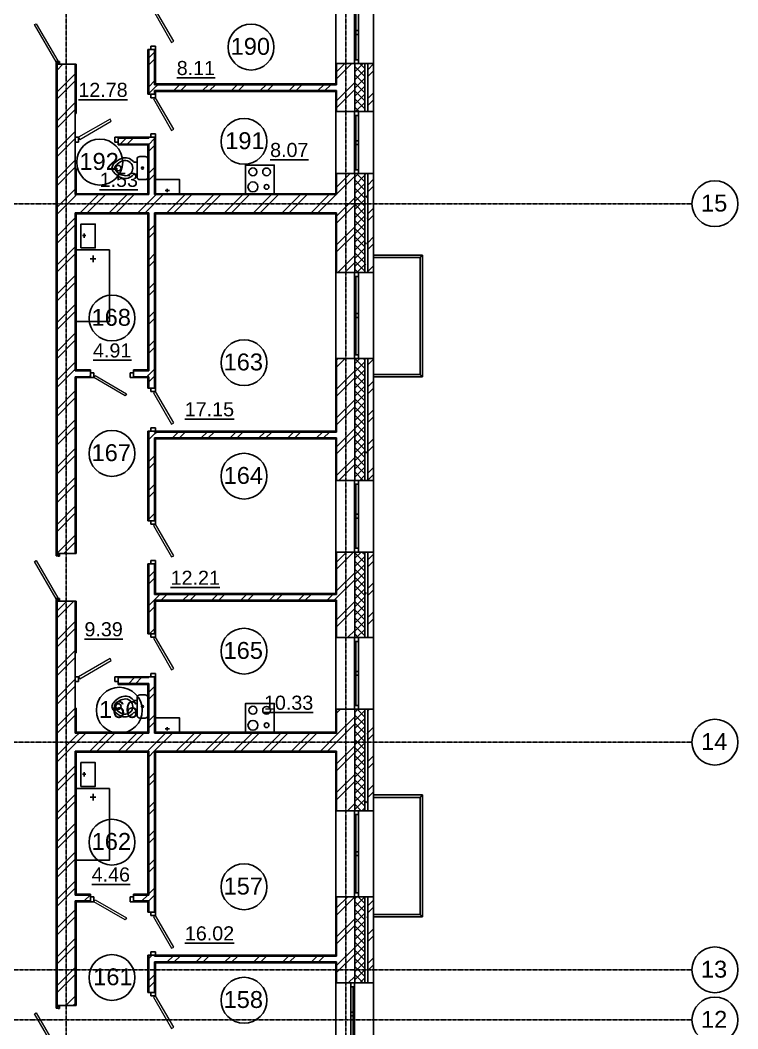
# Model space of a CAD drawing. Header units: millimetres. Extents: x -3463 to 813393, y -106315 to 159215.
# Drawn here: x 189770 to 204788, y 52061 to 73174 of the extents above; entities that cross this region are included whole.
import ezdxf

# ---------------------------------------------------------------- set-up
doc = ezdxf.new("R2010")
doc.units = ezdxf.units.MM
doc.linetypes.add('Линия сетки', pattern=[22.225, 12.7, -3.175, 3.175, -3.175])
doc.layers.add('AXIS_', color=252, linetype='Continuous')
doc.layers.add('PLANS_', color=252, linetype='Continuous')
doc.styles.add('arial', font='arial.ttf')
doc.styles.add('Arial_1', font='arial.ttf', dxfattribs={"height": 295.05988})

# ---------------------------------------------------------------- blocks, each defined once
blk = doc.blocks.new('A$Cd9ce3b92')
at = {"layer": 'AXIS_', "linetype": 'Линия сетки'}
for p, q in [((1551, -44949), (1551, 40039)), ((7401, -44949), (7401, 40039)), ((14647, 24934), (-13895, 24934)), ((14647, 13664), (-13895, 13664)), ((-13895, 8899), (14647, 8899)), ((-13895, 7849), (14647, 7849))]:
    blk.add_line(p, q, dxfattribs=at)
at = {"layer": 'AXIS_'}
for centre in [(15127, 24934), (15127, 13664), (15127, 8899), (15127, 7849)]:
    blk.add_circle(centre, 480, dxfattribs=at)
at = {"layer": 'PLANS_'}
for p, q in [((7191, 27869), (7191, 29169)), ((7981, 29169), (7981, 27869)), ((7586, 29089), (7586, 27949)), ((7616, 27949), (7616, 29089)), ((7666, 29089), (7666, 28559)), ((7586, 28559), (7586, 28479)), ((7666, 28559), (7586, 28559)), ((7666, 28479), (7666, 28559)), ((7586, 28479), (7666, 28479)), ((7666, 28479), (7666, 27949)), ((3281, 27224), (3281, 28164)), ((3421, 28234), (3321, 28234)), ((3321, 28234), (3321, 28164)), ((3321, 28164), (3421, 28164)), ((3401, 27424), (3401, 28164)), ((3421, 28164), (3421, 28234)), ((1341, 27904), (1381, 27904)), ((1341, 27874), (1341, 27904)), ((1411, 27874), (1341, 27874)), ((1341, 27874), (1411, 27874)), ((1341, 27854), (1341, 27874)), ((1381, 27914), (1411, 27914)), ((1381, 27904), (1381, 27914)), ((1411, 27914), (1411, 27874)), ((1411, 27874), (1411, 27854)), ((7586, 27949), (7616, 27949)), ((7586, 27949), (7586, 27869)), ((7666, 27949), (7586, 27949)), ((7666, 27869), (7666, 27949)), ((1411, 27854), (1341, 27854)), ((1361, 27854), (1361, 17614)), ((1741, 27854), (1741, 26824)), ((7211, 27869), (7211, 27424)), ((7586, 27869), (7666, 27869)), ((7591, 27869), (7591, 26864)), ((7801, 27869), (7801, 26864)), ((7861, 27869), (7861, 26864)), ((7211, 27424), (3401, 27424)), ((3401, 27224), (3401, 27304)), ((7211, 27304), (3401, 27304)), ((7191, 27424), (7191, 27444)), ((7191, 27284), (7191, 27304)), ((7211, 27304), (7211, 26864)), ((3421, 27224), (3321, 27224)), ((3321, 27224), (3321, 27154)), ((3321, 27154), (3421, 27154)), ((3421, 27154), (3421, 27224)), ((7191, 25564), (7191, 26864)), ((7586, 26864), (7586, 26784)), ((7666, 26864), (7586, 26864)), ((7666, 26784), (7666, 26864)), ((7981, 26864), (7981, 25564)), ((7586, 26784), (7586, 25644)), ((7616, 26784), (7586, 26784)), ((7586, 26784), (7666, 26784)), ((7616, 25644), (7616, 26784)), ((7666, 26784), (7666, 26254)), ((3421, 26394), (3321, 26394)), ((3321, 26394), (3321, 26324)), ((3421, 26324), (3421, 26394)), ((1811, 26324), (1741, 26324)), ((1741, 26324), (1741, 26224)), ((1741, 26224), (1811, 26224)), ((1811, 26224), (1811, 26324)), ((2571, 26324), (2571, 26224)), ((2641, 26324), (2571, 26324)), ((2571, 26224), (2641, 26224)), ((2641, 26224), (2641, 26324)), ((2641, 26304), (3281, 26304)), ((2641, 26184), (3281, 26184)), ((3281, 26304), (3281, 26324)), ((3281, 25124), (3281, 26184)), ((3321, 26324), (3421, 26324)), ((3401, 25124), (3401, 26324)), ((7586, 26254), (7586, 26174)), ((7666, 26254), (7586, 26254)), ((7666, 26174), (7666, 26254)), ((7586, 26174), (7666, 26174)), ((7666, 26174), (7666, 25644)), ((1741, 25664), (1741, 25124)), ((7211, 25564), (7211, 25124)), ((7586, 25644), (7616, 25644)), ((7586, 25644), (7586, 25564)), ((7666, 25644), (7586, 25644)), ((7586, 25564), (7666, 25564)), ((7591, 25564), (7591, 23494)), ((7666, 25564), (7666, 25644)), ((7801, 25564), (7801, 23494)), ((7861, 25564), (7861, 23494)), ((7191, 25124), (7191, 25144)), ((1741, 25124), (3281, 25124)), ((3401, 25124), (7211, 25124)), ((1741, 24744), (1741, 21434)), ((1741, 24744), (3281, 24744)), ((3281, 21434), (3281, 24744)), ((3401, 24744), (7211, 24744)), ((3401, 21074), (3401, 24744)), ((7191, 24724), (7191, 24744)), ((7211, 24744), (7211, 23494)), ((9006, 23858), (7981, 23858)), ((9006, 21308), (9006, 23858)), ((7981, 23808), (8956, 23808)), ((8956, 23808), (8956, 21358)), ((7191, 21694), (7191, 23494)), ((7586, 23494), (7586, 23414)), ((7666, 23494), (7586, 23494)), ((7666, 23414), (7666, 23494)), ((7981, 23494), (7981, 21694)), ((7586, 23414), (7586, 21774)), ((7616, 23414), (7586, 23414)), ((7586, 23414), (7666, 23414)), ((7616, 21774), (7616, 23414)), ((7666, 23414), (7666, 22634)), ((7586, 22634), (7586, 22554)), ((7666, 22634), (7586, 22634)), ((7666, 22554), (7666, 22634)), ((7586, 22554), (7666, 22554)), ((7666, 22554), (7666, 21774)), ((7586, 21774), (7616, 21774)), ((7586, 21774), (7586, 21694)), ((7666, 21774), (7586, 21774)), ((7666, 21694), (7666, 21774)), ((7211, 21694), (7211, 20154)), ((7586, 21694), (7666, 21694)), ((7591, 21694), (7591, 19144)), ((7801, 21694), (7801, 19144)), ((7861, 21694), (7861, 19144)), ((1741, 21434), (2061, 21434)), ((2061, 21394), (2131, 21394)), ((2061, 21294), (2061, 21394)), ((2131, 21394), (2131, 21294)), ((2891, 21394), (2961, 21394)), ((2891, 21294), (2891, 21394)), ((2961, 21434), (3281, 21434)), ((2961, 21394), (2961, 21294)), ((8956, 21358), (7981, 21358)), ((1741, 21314), (1741, 17614)), ((1741, 21314), (2061, 21314)), ((2131, 21294), (2061, 21294)), ((2961, 21294), (2891, 21294)), ((2961, 21314), (3281, 21314)), ((3281, 21074), (3281, 21314)), ((7981, 21308), (9006, 21308)), ((3421, 21074), (3321, 21074)), ((3321, 21074), (3321, 21004)), ((3321, 21004), (3421, 21004)), ((3421, 21004), (3421, 21074)), ((3281, 18294), (3281, 20174)), ((3421, 20244), (3321, 20244)), ((3321, 20244), (3321, 20174)), ((3321, 20174), (3421, 20174)), ((3401, 20154), (3401, 20174)), ((7211, 20154), (3401, 20154)), ((3421, 20174), (3421, 20244)), ((7191, 20154), (7191, 20174)), ((3401, 18294), (3401, 20034)), ((7211, 20034), (3401, 20034)), ((7191, 20014), (7191, 20034)), ((7211, 20034), (7211, 19144)), ((7191, 17644), (7191, 19144)), ((7586, 19144), (7586, 19064)), ((7666, 19144), (7586, 19144)), ((7586, 19064), (7586, 17724)), ((7616, 19064), (7586, 19064)), ((7586, 19064), (7666, 19064)), ((7616, 17724), (7616, 19064)), ((7666, 19064), (7666, 19144)), ((7666, 19064), (7666, 18434)), ((7981, 19144), (7981, 17644)), ((7586, 18434), (7586, 18354)), ((7666, 18434), (7586, 18434)), ((7666, 18354), (7666, 18434)), ((3421, 18294), (3321, 18294)), ((3321, 18294), (3321, 18224)), ((3321, 18224), (3421, 18224)), ((3421, 18224), (3421, 18294)), ((7586, 18354), (7666, 18354)), ((7666, 18354), (7666, 17724)), ((1341, 17614), (1411, 17614)), ((1341, 17594), (1341, 17614)), ((1341, 17594), (1411, 17594)), ((1341, 17564), (1341, 17594)), ((1411, 17594), (1341, 17594)), ((1381, 17564), (1341, 17564)), ((1381, 17554), (1381, 17564)), ((1411, 17554), (1381, 17554)), ((1411, 17614), (1411, 17594)), ((1411, 17594), (1411, 17554)), ((7211, 17644), (7211, 16754)), ((7586, 17724), (7616, 17724)), ((7586, 17724), (7586, 17644)), ((7666, 17724), (7586, 17724)), ((7586, 17644), (7666, 17644)), ((7591, 17644), (7591, 15854)), ((7666, 17644), (7666, 17724)), ((7801, 17644), (7801, 15854)), ((7861, 17644), (7861, 15854)), ((3281, 15934), (3281, 17394)), ((3421, 17464), (3321, 17464)), ((3321, 17464), (3321, 17394)), ((3321, 17394), (3421, 17394)), ((3401, 16754), (3401, 17394)), ((3421, 17394), (3421, 17464)), ((7211, 16754), (3401, 16754)), ((7191, 16754), (7191, 16774)), ((1341, 16664), (1381, 16664)), ((1341, 16634), (1341, 16664)), ((1411, 16634), (1341, 16634)), ((1341, 16634), (1411, 16634)), ((1341, 16614), (1341, 16634)), ((1411, 16614), (1341, 16614)), ((1361, 16614), (1361, 8149)), ((1381, 16674), (1411, 16674)), ((1381, 16664), (1381, 16674)), ((1411, 16674), (1411, 16634)), ((1411, 16634), (1411, 16614)), ((1741, 16614), (1741, 15534)), ((3401, 15934), (3401, 16634)), ((7211, 16634), (3401, 16634)), ((7191, 16614), (7191, 16634)), ((7211, 16634), (7211, 15854)), ((3421, 15934), (3321, 15934)), ((3321, 15934), (3321, 15864)), ((3321, 15864), (3421, 15864)), ((3421, 15864), (3421, 15934)), ((7191, 14354), (7191, 15854)), ((7586, 15854), (7586, 15774)), ((7666, 15854), (7586, 15854)), ((7666, 15774), (7666, 15854)), ((7981, 15854), (7981, 14354)), ((7586, 15774), (7586, 14434)), ((7616, 15774), (7586, 15774)), ((7586, 15774), (7666, 15774)), ((7616, 14434), (7616, 15774)), ((7666, 15774), (7666, 15144)), ((1811, 15034), (1741, 15034)), ((1741, 15034), (1741, 14934)), ((1811, 14934), (1811, 15034)), ((2571, 15034), (2571, 14934)), ((2641, 15034), (2571, 15034)), ((2641, 14934), (2641, 15034)), ((2641, 15014), (3281, 15014)), ((3281, 15014), (3281, 15034)), ((3421, 15104), (3321, 15104)), ((3321, 15104), (3321, 15034)), ((3321, 15034), (3421, 15034)), ((3401, 13854), (3401, 15034)), ((3421, 15034), (3421, 15104)), ((7586, 15144), (7586, 15064)), ((7666, 15144), (7586, 15144)), ((7586, 15064), (7666, 15064)), ((7666, 15064), (7666, 15144)), ((7666, 15064), (7666, 14434)), ((1741, 14934), (1811, 14934)), ((2571, 14934), (2641, 14934)), ((2641, 14894), (3281, 14894)), ((3281, 13854), (3281, 14894)), ((1741, 14374), (1741, 13854)), ((7586, 14434), (7616, 14434)), ((7586, 14434), (7586, 14354)), ((7666, 14434), (7586, 14434)), ((7666, 14354), (7666, 14434)), ((7211, 14354), (7211, 13854)), ((7586, 14354), (7666, 14354)), ((7591, 14354), (7591, 12229)), ((7801, 14354), (7801, 12229)), ((7861, 14354), (7861, 12229)), ((1741, 13854), (3281, 13854)), ((3401, 13854), (7211, 13854)), ((7191, 13854), (7191, 13874)), ((1741, 13474), (1741, 10464)), ((1741, 13474), (3281, 13474)), ((3281, 10464), (3281, 13474)), ((3401, 13474), (7211, 13474)), ((3401, 10104), (3401, 13474)), ((7191, 13454), (7191, 13474)), ((7211, 13474), (7211, 12229)), ((9006, 12558), (7981, 12558)), ((7981, 12508), (8956, 12508)), ((8956, 12508), (8956, 10058)), ((9006, 10008), (9006, 12558)), ((7191, 10429), (7191, 12229)), ((7586, 12229), (7586, 12149)), ((7666, 12229), (7586, 12229)), ((7586, 12149), (7586, 10509)), ((7616, 12149), (7586, 12149)), ((7586, 12149), (7666, 12149)), ((7616, 10509), (7616, 12149)), ((7666, 12149), (7666, 12229)), ((7666, 12149), (7666, 11369)), ((7981, 12229), (7981, 10429)), ((7586, 11369), (7586, 11289)), ((7666, 11369), (7586, 11369)), ((7586, 11289), (7666, 11289)), ((7666, 11289), (7666, 11369)), ((7666, 11289), (7666, 10509)), ((1741, 10464), (2061, 10464)), ((2061, 10424), (2131, 10424)), ((2061, 10324), (2061, 10424)), ((2131, 10424), (2131, 10324)), ((2891, 10424), (2961, 10424)), ((2891, 10324), (2891, 10424)), ((2961, 10464), (3281, 10464)), ((2961, 10424), (2961, 10324)), ((7211, 10429), (7211, 9184)), ((7586, 10509), (7616, 10509)), ((7586, 10509), (7586, 10429)), ((7666, 10509), (7586, 10509)), ((7586, 10429), (7666, 10429)), ((7591, 10429), (7591, 8624)), ((7666, 10429), (7666, 10509)), ((7801, 10429), (7801, 8624)), ((7861, 10429), (7861, 8624)), ((1741, 10344), (1741, 8149)), ((1741, 10344), (2061, 10344)), ((2131, 10324), (2061, 10324)), ((2961, 10324), (2891, 10324)), ((2961, 10344), (3281, 10344)), ((3281, 10104), (3281, 10344)), ((3421, 10104), (3321, 10104)), ((3321, 10104), (3321, 10034)), ((3321, 10034), (3421, 10034)), ((3421, 10034), (3421, 10104)), ((8956, 10058), (7981, 10058)), ((7981, 10008), (9006, 10008)), ((3281, 8424), (3281, 9204)), ((3421, 9274), (3321, 9274)), ((3321, 9274), (3321, 9204)), ((3321, 9204), (3421, 9204)), ((3401, 9184), (3401, 9204)), ((7211, 9184), (3401, 9184)), ((3421, 9204), (3421, 9274)), ((7191, 9184), (7191, 9204)), ((3401, 8424), (3401, 9064)), ((7211, 9064), (3401, 9064)), ((7191, 9044), (7191, 9064)), ((7211, 9064), (7211, 8624)), ((7191, 7324), (7191, 8624)), ((7586, 8624), (7506, 8624)), ((7506, 8624), (7506, 8544)), ((7506, 8544), (7586, 8544)), ((7506, 8014), (7506, 8544)), ((7586, 8544), (7556, 8544)), ((7556, 8544), (7556, 7404)), ((7586, 8544), (7586, 8624)), ((7586, 7404), (7586, 8544)), ((7981, 8624), (7981, 7324)), ((3421, 8424), (3321, 8424)), ((3321, 8424), (3321, 8354)), ((3321, 8354), (3421, 8354)), ((3421, 8354), (3421, 8424)), ((1341, 8149), (1411, 8149)), ((1341, 8129), (1341, 8149)), ((1341, 8129), (1411, 8129)), ((1341, 8099), (1341, 8129)), ((1411, 8129), (1341, 8129)), ((1381, 8099), (1341, 8099)), ((1381, 8089), (1381, 8099)), ((1411, 8089), (1381, 8089)), ((1411, 8149), (1411, 8129)), ((1411, 8129), (1411, 8089)), ((7586, 8014), (7506, 8014)), ((7506, 8014), (7506, 7934)), ((7506, 7934), (7586, 7934)), ((7506, 7404), (7506, 7934)), ((7586, 7934), (7586, 8014))]:
    blk.add_line(p, q, dxfattribs=at)
at = {"layer": 'PLANS_', "lineweight": 13}
for p, q in [((3378, 28969), (3758, 28310)), ((3801, 28335), (3421, 28994)), ((891, 28683), (926, 28703)), ((1341, 27904), (891, 28683)), ((926, 28703), (1376, 27924)), ((3758, 28310), (3801, 28335)), ((1376, 27924), (1341, 27904)), ((3421, 27154), (3378, 27129)), ((3378, 27129), (3758, 26470)), ((3801, 26495), (3421, 27154)), ((2469, 26704), (1811, 26324)), ((1836, 26280), (2494, 26660)), ((2494, 26660), (2469, 26704)), ((3758, 26470), (3801, 26495)), ((1811, 26324), (1836, 26280)), ((2131, 21294), (2156, 21337)), ((2156, 21337), (2814, 20957)), ((2789, 20914), (2131, 21294)), ((2814, 20957), (2789, 20914)), ((3421, 21004), (3378, 20979)), ((3378, 20979), (3758, 20320)), ((3801, 20345), (3421, 21004)), ((3758, 20320), (3801, 20345)), ((3421, 18224), (3378, 18199)), ((3378, 18199), (3758, 17540)), ((3801, 17565), (3421, 18224)), ((3758, 17540), (3801, 17565)), ((891, 17443), (926, 17463)), ((1341, 16664), (891, 17443)), ((926, 17463), (1376, 16684)), ((1376, 16684), (1341, 16664)), ((3421, 15864), (3378, 15839)), ((3378, 15839), (3758, 15180)), ((3801, 15205), (3421, 15864)), ((2469, 15414), (1811, 15034)), ((2494, 15370), (2469, 15414)), ((1836, 14990), (2494, 15370)), ((3758, 15180), (3801, 15205)), ((1811, 15034), (1836, 14990)), ((2131, 10324), (2156, 10367)), ((2156, 10367), (2814, 9987)), ((2789, 9944), (2131, 10324)), ((2814, 9987), (2789, 9944)), ((3421, 10034), (3378, 10009)), ((3378, 10009), (3758, 9350)), ((3801, 9375), (3421, 10034)), ((3758, 9350), (3801, 9375)), ((3421, 8354), (3378, 8329)), ((3378, 8329), (3758, 7670)), ((3801, 7695), (3421, 8354)), ((891, 7978), (926, 7998)), ((1341, 7199), (891, 7978)), ((926, 7998), (1376, 7219)), ((3758, 7670), (3801, 7695))]:
    blk.add_line(p, q, dxfattribs=at)
at = {"layer": 'PLANS_', "lineweight": 25}
for p, q in [((3261, 28164), (3261, 27224)), ((3321, 28164), (3261, 28164)), ((3421, 27444), (3421, 28164)), ((1341, 27854), (1341, 17614)), ((1761, 27854), (1411, 27854)), ((1761, 26824), (1761, 27854)), ((7981, 27869), (7191, 27869)), ((7191, 27869), (7191, 27444)), ((7981, 26864), (7981, 27869)), ((7191, 27444), (3421, 27444)), ((3421, 27224), (3421, 27284)), ((3421, 27284), (7191, 27284)), ((7191, 27284), (7191, 26864)), ((3261, 27224), (3321, 27224)), ((1741, 26324), (1741, 26824)), ((1741, 26824), (1761, 26824)), ((7191, 26864), (7981, 26864)), ((1741, 25664), (1741, 26224)), ((3321, 26324), (2641, 26324)), ((2641, 26224), (2641, 26164)), ((3421, 25144), (3421, 26324)), ((2641, 26164), (3261, 26164)), ((3261, 26164), (3261, 25144)), ((1761, 25664), (1741, 25664)), ((1761, 25144), (1761, 25664)), ((7981, 25564), (7191, 25564)), ((7191, 25564), (7191, 25144)), ((7981, 23494), (7981, 25564)), ((3261, 25144), (1761, 25144)), ((7191, 25144), (3421, 25144)), ((1761, 21454), (1761, 24724)), ((1761, 24724), (3261, 24724)), ((3261, 24724), (3261, 21454)), ((3421, 24724), (7191, 24724)), ((3421, 21074), (3421, 24724)), ((7191, 24724), (7191, 23494)), ((7191, 23494), (7981, 23494)), ((7981, 21694), (7191, 21694)), ((7191, 21694), (7191, 20174)), ((7981, 19144), (7981, 21694)), ((2061, 21454), (1761, 21454)), ((2061, 21394), (2061, 21454)), ((3261, 21454), (2961, 21454)), ((2961, 21454), (2961, 21394)), ((1761, 17614), (1761, 21294)), ((1761, 21294), (2061, 21294)), ((2961, 21294), (3261, 21294)), ((3261, 21294), (3261, 21074)), ((3261, 21074), (3321, 21074)), ((3261, 20174), (3261, 18294)), ((3321, 20174), (3261, 20174)), ((7191, 20174), (3421, 20174)), ((3421, 18294), (3421, 20014)), ((3421, 20014), (7191, 20014)), ((7191, 20014), (7191, 19144)), ((7191, 19144), (7981, 19144)), ((3261, 18294), (3321, 18294)), ((1411, 17614), (1761, 17614)), ((7981, 17644), (7191, 17644)), ((7191, 17644), (7191, 16774)), ((7981, 15854), (7981, 17644)), ((3261, 17394), (3261, 15934)), ((3321, 17394), (3261, 17394)), ((3421, 16774), (3421, 17394)), ((7191, 16774), (3421, 16774)), ((1341, 16614), (1341, 8149)), ((1761, 16614), (1411, 16614)), ((1761, 15534), (1761, 16614)), ((3421, 15934), (3421, 16614)), ((3421, 16614), (7191, 16614)), ((7191, 16614), (7191, 15854)), ((3261, 15934), (3321, 15934)), ((7191, 15854), (7981, 15854)), ((1741, 15034), (1741, 15534)), ((1741, 15534), (1761, 15534)), ((3321, 15034), (2641, 15034)), ((3421, 13874), (3421, 15034)), ((1741, 14374), (1741, 14934)), ((2641, 14934), (2641, 14874)), ((2641, 14874), (3261, 14874)), ((3261, 14874), (3261, 13874)), ((1761, 14374), (1741, 14374)), ((1761, 13874), (1761, 14374)), ((7981, 14354), (7191, 14354)), ((7191, 14354), (7191, 13874)), ((7981, 12229), (7981, 14354)), ((3261, 13874), (1761, 13874)), ((7191, 13874), (3421, 13874)), ((1761, 10484), (1761, 13454)), ((1761, 13454), (3261, 13454)), ((3261, 13454), (3261, 10484)), ((3421, 13454), (7191, 13454)), ((3421, 10104), (3421, 13454)), ((7191, 13454), (7191, 12229)), ((7191, 12229), (7981, 12229)), ((2061, 10484), (1761, 10484)), ((2061, 10424), (2061, 10484)), ((3261, 10484), (2961, 10484)), ((2961, 10484), (2961, 10424)), ((7981, 10429), (7191, 10429)), ((7191, 10429), (7191, 9204)), ((7981, 8624), (7981, 10429)), ((1761, 8149), (1761, 10324)), ((1761, 10324), (2061, 10324)), ((2961, 10324), (3261, 10324)), ((3261, 10324), (3261, 10104)), ((3261, 10104), (3321, 10104)), ((3261, 9204), (3261, 8424)), ((3321, 9204), (3261, 9204)), ((7191, 9204), (3421, 9204)), ((3421, 8424), (3421, 9044)), ((3421, 9044), (7191, 9044)), ((7191, 9044), (7191, 8624)), ((7191, 8624), (7981, 8624)), ((3261, 8424), (3321, 8424)), ((1411, 8149), (1761, 8149))]:
    blk.add_line(p, q, dxfattribs=at)
at = {"layer": 'PLANS_', "linetype": 'Continuous', "lineweight": 9}
for p, q in [((3281, 27988), (3401, 28108)), ((3281, 27842), (3401, 27962)), ((1361, 27732), (1483, 27854)), ((7211, 27693), (7386, 27869)), ((7211, 27547), (7532, 27869)), ((7591, 27864), (7595, 27869)), ((7591, 27695), (7765, 27869)), ((7801, 27597), (7591, 27807)), ((7591, 27525), (7801, 27735)), ((7801, 27767), (7699, 27869)), ((7861, 27740), (7981, 27860)), ((7861, 27594), (7981, 27714)), ((1361, 27275), (1741, 27655)), ((1361, 27128), (1741, 27508)), ((3281, 27384), (3401, 27504)), ((7211, 27090), (7591, 27470)), ((7801, 27427), (7591, 27637)), ((7591, 27355), (7801, 27565)), ((7801, 27258), (7591, 27468)), ((3281, 27238), (3401, 27358)), ((3401, 27358), (3467, 27424)), ((3804, 27304), (3924, 27424)), ((3950, 27304), (4070, 27424)), ((4407, 27304), (4527, 27424)), ((4554, 27304), (4674, 27424)), ((5011, 27304), (5131, 27424)), ((5157, 27304), (5277, 27424)), ((5614, 27304), (5734, 27424)), ((5761, 27304), (5881, 27424)), ((6218, 27304), (6338, 27424)), ((6364, 27304), (6484, 27424)), ((6821, 27304), (6941, 27424)), ((6967, 27304), (7087, 27424)), ((7211, 26944), (7591, 27324)), ((7591, 27186), (7801, 27396)), ((7801, 27088), (7591, 27298)), ((7861, 27137), (7981, 27257)), ((1361, 26671), (1741, 27051)), ((7591, 27016), (7801, 27226)), ((7801, 26918), (7591, 27128)), ((7608, 26864), (7801, 27056)), ((7861, 26990), (7981, 27110)), ((1361, 26525), (1741, 26905)), ((7588, 26864), (7591, 26867)), ((7686, 26864), (7591, 26958)), ((7778, 26864), (7801, 26886)), ((1361, 26068), (1741, 26448)), ((1361, 25922), (1741, 26302)), ((2684, 26184), (2804, 26304)), ((2830, 26184), (2950, 26304)), ((3281, 26177), (3401, 26297)), ((3281, 26031), (3401, 26151)), ((1361, 25464), (1741, 25844)), ((1361, 25318), (1741, 25698)), ((3281, 25574), (3401, 25694)), ((3281, 25428), (3401, 25548)), ((7211, 25280), (7495, 25564)), ((7591, 25489), (7666, 25564)), ((7801, 25391), (7628, 25564)), ((7801, 25561), (7798, 25564)), ((7211, 25133), (7591, 25513)), ((7591, 25319), (7801, 25529)), ((7801, 25221), (7591, 25431)), ((7591, 25149), (7801, 25359)), ((7808, 25537), (7801, 25525)), ((7861, 25326), (7981, 25446)), ((1361, 24861), (1741, 25241)), ((7801, 25051), (7591, 25261)), ((7591, 24979), (7801, 25189)), ((7861, 25180), (7981, 25300)), ((1361, 24715), (1741, 25095)), ((1741, 25095), (1770, 25124)), ((1847, 24744), (2227, 25124)), ((1994, 24744), (2374, 25124)), ((2451, 24744), (2831, 25124)), ((2597, 24744), (2977, 25124)), ((3054, 24744), (3434, 25124)), ((3201, 24744), (3581, 25124)), ((3658, 24744), (4038, 25124)), ((3804, 24744), (4184, 25124)), ((4261, 24744), (4641, 25124)), ((4407, 24744), (4787, 25124)), ((4865, 24744), (5245, 25124)), ((5011, 24744), (5391, 25124)), ((5468, 24744), (5848, 25124)), ((5614, 24744), (5994, 25124)), ((6072, 24744), (6452, 25124)), ((6218, 24744), (6598, 25124)), ((6675, 24744), (7055, 25124)), ((6821, 24744), (7201, 25124)), ((7211, 24676), (7591, 25056)), ((7801, 24882), (7591, 25092)), ((7591, 24810), (7801, 25020)), ((7801, 24712), (7591, 24922)), ((7848, 25067), (7828, 25102)), ((7211, 24707), (7194, 24736)), ((7211, 24530), (7591, 24910)), ((7591, 24640), (7801, 24850)), ((7801, 24542), (7591, 24752)), ((7861, 24723), (7981, 24843)), ((1361, 24257), (1741, 24637)), ((1361, 24111), (1741, 24491)), ((7591, 24470), (7801, 24680)), ((7801, 24373), (7591, 24583)), ((7591, 24301), (7801, 24511)), ((7861, 24654), (7844, 24625)), ((7861, 24576), (7981, 24696)), ((7861, 24557), (7861, 24558)), ((3281, 24367), (3401, 24487)), ((3281, 24221), (3401, 24341)), ((7211, 24073), (7591, 24453)), ((7211, 23926), (7591, 24306)), ((7801, 24203), (7591, 24413)), ((7591, 24131), (7801, 24341)), ((7801, 24033), (7591, 24243)), ((7591, 23961), (7801, 24171)), ((7801, 23863), (7591, 24073)), ((7832, 24115), (7812, 24080)), ((7861, 24119), (7981, 24239)), ((7861, 23973), (7981, 24093)), ((1361, 23654), (1741, 24034)), ((1361, 23508), (1741, 23888)), ((3281, 23763), (3401, 23883)), ((7591, 23791), (7801, 24001)), ((7801, 23694), (7591, 23904)), ((3281, 23617), (3401, 23737)), ((7235, 23494), (7591, 23849)), ((7382, 23494), (7591, 23703)), ((7591, 23622), (7801, 23832)), ((7801, 23524), (7591, 23734)), ((7633, 23494), (7801, 23662)), ((7824, 23646), (7804, 23680)), ((7662, 23494), (7591, 23564)), ((7861, 23516), (7981, 23636)), ((1361, 23050), (1741, 23430)), ((1361, 22904), (1741, 23284)), ((3281, 23160), (3401, 23280)), ((3281, 23014), (3401, 23134)), ((1361, 22447), (1741, 22827)), ((1361, 22301), (1741, 22681)), ((3281, 22557), (3401, 22677)), ((3281, 22410), (3401, 22530)), ((1361, 21843), (1741, 22223)), ((1361, 21697), (1741, 22077)), ((3281, 21953), (3401, 22073)), ((3281, 21807), (3401, 21927)), ((1361, 21240), (1741, 21620)), ((7211, 21659), (7246, 21694)), ((7211, 21512), (7392, 21694)), ((7591, 21585), (7699, 21694)), ((7591, 21416), (7801, 21626)), ((7801, 21488), (7595, 21694)), ((7801, 21657), (7765, 21694)), ((7861, 21559), (7981, 21679)), ((1361, 21094), (1741, 21474)), ((2038, 21314), (2061, 21337)), ((3245, 21314), (3281, 21350)), ((3281, 21350), (3401, 21470)), ((7211, 21055), (7591, 21435)), ((7801, 21318), (7591, 21528)), ((7591, 21246), (7801, 21456)), ((7801, 21148), (7591, 21358)), ((3281, 21203), (3401, 21323)), ((7211, 20909), (7591, 21289)), ((7591, 21076), (7801, 21286)), ((7801, 20978), (7591, 21188)), ((7591, 20906), (7801, 21116)), ((7861, 21102), (7981, 21222)), ((1361, 20637), (1741, 21017)), ((7801, 20809), (7591, 21019)), ((7591, 20737), (7801, 20947)), ((7861, 20956), (7981, 21076)), ((1361, 20490), (1741, 20870)), ((7211, 20452), (7591, 20832)), ((7801, 20639), (7591, 20849)), ((7591, 20567), (7801, 20777)), ((7211, 20306), (7591, 20686)), ((7801, 20469), (7591, 20679)), ((7591, 20397), (7801, 20607)), ((7801, 20300), (7591, 20510)), ((7861, 20498), (7981, 20618)), ((1361, 20033), (1741, 20413)), ((7591, 20228), (7801, 20438)), ((7801, 20130), (7591, 20340)), ((7861, 20352), (7981, 20472)), ((1361, 19887), (1741, 20267)), ((3281, 20143), (3312, 20174)), ((3281, 19996), (3401, 20116)), ((3401, 20116), (3438, 20154)), ((3775, 20034), (3895, 20154)), ((3922, 20034), (4042, 20154)), ((4379, 20034), (4499, 20154)), ((4525, 20034), (4645, 20154)), ((4982, 20034), (5102, 20154)), ((5129, 20034), (5249, 20154)), ((5586, 20034), (5706, 20154)), ((5732, 20034), (5852, 20154)), ((6189, 20034), (6309, 20154)), ((6336, 20034), (6456, 20154)), ((6793, 20034), (6913, 20154)), ((6939, 20034), (7059, 20154)), ((7211, 19848), (7591, 20228)), ((7211, 19702), (7591, 20082)), ((7591, 20058), (7801, 20268)), ((7801, 19960), (7591, 20170)), ((7591, 19888), (7801, 20098)), ((7801, 19791), (7591, 20001)), ((7591, 19719), (7801, 19929)), ((7861, 19895), (7981, 20015)), ((7861, 19749), (7981, 19869)), ((1361, 19430), (1741, 19810)), ((1361, 19283), (1741, 19663)), ((3281, 19539), (3401, 19659)), ((7801, 19621), (7591, 19831)), ((7591, 19549), (7801, 19759)), ((7801, 19451), (7591, 19661)), ((7842, 19714), (7822, 19749)), ((3281, 19393), (3401, 19513)), ((7211, 19245), (7591, 19625)), ((7256, 19144), (7591, 19479)), ((7591, 19379), (7801, 19589)), ((7801, 19281), (7591, 19491)), ((7208, 19348), (7191, 19378)), ((7591, 19209), (7801, 19419)), ((7769, 19144), (7591, 19322)), ((7695, 19144), (7801, 19250)), ((7861, 19291), (7981, 19411)), ((7861, 19145), (7981, 19265)), ((1361, 18826), (1741, 19206)), ((1361, 18680), (1741, 19060)), ((3281, 18936), (3401, 19056)), ((7600, 19144), (7591, 19152)), ((3281, 18789), (3401, 18909)), ((1361, 18223), (1741, 18603)), ((1361, 18076), (1741, 18456)), ((3281, 18332), (3401, 18452)), ((3389, 18294), (3401, 18306)), ((1361, 17619), (1741, 17999)), ((1502, 17614), (1741, 17853)), ((7211, 17434), (7420, 17644)), ((7211, 17288), (7566, 17644)), ((7591, 17512), (7722, 17644)), ((7801, 17415), (7591, 17625)), ((7591, 17343), (7801, 17553)), ((7801, 17584), (7742, 17644)), ((7861, 17481), (7981, 17601)), ((7801, 17245), (7591, 17455)), ((7591, 17173), (7801, 17383)), ((7861, 17335), (7981, 17455)), ((3281, 17125), (3401, 17245)), ((7196, 17162), (7191, 17153)), ((7211, 16831), (7591, 17211)), ((7801, 17075), (7591, 17285)), ((7591, 17003), (7801, 17213)), ((7801, 16906), (7591, 17116)), ((3281, 16979), (3401, 17099)), ((7211, 16685), (7591, 17065)), ((7591, 16834), (7801, 17044)), ((7801, 16736), (7591, 16946)), ((7861, 16877), (7981, 16997)), ((3401, 16642), (3513, 16754)), ((3539, 16634), (3659, 16754)), ((3996, 16634), (4116, 16754)), ((4143, 16634), (4263, 16754)), ((4600, 16634), (4720, 16754)), ((4746, 16634), (4866, 16754)), ((5203, 16634), (5323, 16754)), ((5350, 16634), (5470, 16754)), ((5807, 16634), (5927, 16754)), ((5953, 16634), (6073, 16754)), ((6410, 16634), (6530, 16754)), ((6556, 16634), (6676, 16754)), ((7014, 16634), (7134, 16754)), ((7160, 16634), (7211, 16685)), ((7591, 16664), (7801, 16874)), ((7801, 16566), (7591, 16776)), ((7591, 16494), (7801, 16704)), ((7829, 16796), (7809, 16761)), ((7861, 16731), (7981, 16851)), ((1361, 16412), (1562, 16614)), ((1361, 16266), (1709, 16614)), ((3281, 16522), (3401, 16642)), ((3281, 16376), (3401, 16496)), ((7211, 16227), (7591, 16607)), ((7801, 16396), (7591, 16606)), ((7591, 16324), (7801, 16534)), ((7211, 16081), (7591, 16461)), ((7801, 16227), (7591, 16437)), ((7591, 16155), (7801, 16365)), ((7801, 16057), (7591, 16267)), ((7861, 16274), (7981, 16394)), ((1361, 15809), (1741, 16189)), ((7591, 15985), (7801, 16195)), ((7801, 15887), (7591, 16097)), ((7861, 16128), (7981, 16248)), ((1361, 15662), (1741, 16042)), ((3296, 15934), (3401, 16038)), ((7441, 15854), (7591, 16004)), ((7587, 15854), (7591, 15858)), ((7665, 15854), (7591, 15928)), ((7629, 15854), (7801, 16025)), ((7799, 15854), (7801, 15856)), ((1361, 15205), (1741, 15585)), ((1361, 15059), (1741, 15439)), ((2860, 14894), (2980, 15014)), ((3006, 14894), (3126, 15014)), ((1361, 14602), (1741, 14982)), ((1361, 14456), (1741, 14836)), ((3281, 14711), (3401, 14831)), ((3281, 14565), (3401, 14685)), ((1361, 13998), (1741, 14378)), ((1361, 13852), (1741, 14232)), ((3281, 14108), (3401, 14228)), ((7211, 14271), (7294, 14354)), ((7211, 13814), (7591, 14194)), ((7591, 14288), (7657, 14354)), ((7591, 14118), (7801, 14328)), ((7801, 14021), (7591, 14231)), ((7591, 13949), (7801, 14159)), ((7801, 14190), (7638, 14354)), ((7861, 14317), (7897, 14354)), ((3281, 13962), (3401, 14082)), ((7202, 13995), (7191, 14013)), ((7211, 13667), (7591, 14047)), ((7801, 13851), (7591, 14061)), ((7591, 13779), (7801, 13989)), ((7861, 13860), (7981, 13980)), ((1361, 13395), (1741, 13775)), ((1741, 13775), (1820, 13854)), ((1741, 13629), (1966, 13854)), ((2043, 13474), (2423, 13854)), ((2190, 13474), (2570, 13854)), ((2647, 13474), (3027, 13854)), ((2793, 13474), (3173, 13854)), ((3250, 13474), (3630, 13854)), ((3396, 13474), (3776, 13854)), ((3854, 13474), (4234, 13854)), ((4000, 13474), (4380, 13854)), ((4457, 13474), (4837, 13854)), ((4603, 13474), (4983, 13854)), ((5061, 13474), (5441, 13854)), ((5207, 13474), (5587, 13854)), ((5664, 13474), (6044, 13854)), ((5810, 13474), (6190, 13854)), ((6268, 13474), (6648, 13854)), ((6414, 13474), (6794, 13854)), ((6871, 13474), (7211, 13814)), ((7801, 13681), (7591, 13891)), ((7591, 13609), (7801, 13819)), ((7861, 13828), (7848, 13851)), ((7861, 13714), (7981, 13834)), ((1361, 13249), (1741, 13629)), ((7017, 13474), (7211, 13667)), ((7211, 13210), (7591, 13590)), ((7801, 13511), (7591, 13721)), ((7591, 13439), (7801, 13649)), ((7801, 13342), (7591, 13552)), ((3281, 13358), (3396, 13474)), ((7211, 13064), (7591, 13444)), ((7591, 13270), (7801, 13480)), ((7801, 13172), (7591, 13382)), ((7591, 13100), (7801, 13310)), ((7861, 13257), (7981, 13377)), ((1361, 12791), (1741, 13171)), ((7801, 13002), (7591, 13212)), ((7591, 12930), (7801, 13140)), ((7861, 13110), (7981, 13230)), ((1361, 12645), (1741, 13025)), ((3281, 12901), (3401, 13021)), ((7211, 12607), (7591, 12987)), ((7801, 12833), (7591, 13043)), ((7591, 12761), (7801, 12971)), ((3281, 12755), (3401, 12875)), ((7211, 12460), (7591, 12840)), ((7801, 12663), (7591, 12873)), ((7591, 12591), (7801, 12801)), ((7801, 12493), (7591, 12703)), ((7861, 12653), (7981, 12773)), ((1361, 12188), (1741, 12568)), ((7591, 12421), (7801, 12631)), ((7801, 12323), (7591, 12533)), ((7591, 12251), (7801, 12461)), ((7861, 12507), (7981, 12627)), ((1361, 12042), (1741, 12422)), ((3281, 12297), (3401, 12417)), ((3281, 12151), (3401, 12271)), ((7436, 12229), (7591, 12383)), ((7726, 12229), (7591, 12364)), ((7738, 12229), (7801, 12292)), ((7844, 12395), (7824, 12429)), ((7583, 12229), (7591, 12237)), ((1361, 11584), (1741, 11964)), ((1361, 11438), (1741, 11818)), ((3281, 11694), (3401, 11814)), ((3281, 11548), (3401, 11668)), ((1361, 10981), (1741, 11361)), ((1361, 10835), (1741, 11215)), ((3281, 11091), (3401, 11211)), ((3281, 10944), (3401, 11064)), ((1361, 10377), (1741, 10757)), ((1361, 10231), (1741, 10611)), ((3281, 10487), (3401, 10607)), ((1931, 10344), (2051, 10464)), ((3138, 10344), (3258, 10464)), ((3281, 10341), (3401, 10461)), ((7211, 10193), (7447, 10429)), ((7211, 10046), (7591, 10426)), ((7591, 10385), (7635, 10429)), ((7591, 10215), (7801, 10425)), ((7801, 10287), (7660, 10429)), ((7861, 10239), (7981, 10359)), ((1361, 9774), (1741, 10154)), ((7801, 10117), (7591, 10327)), ((7591, 10045), (7801, 10255)), ((7801, 9948), (7591, 10158)), ((7861, 10093), (7981, 10213)), ((1361, 9628), (1741, 10008)), ((7211, 9589), (7591, 9969)), ((7591, 9876), (7801, 10086)), ((7801, 9778), (7591, 9988)), ((7860, 10021), (7840, 9986)), ((7194, 9842), (7191, 9838)), ((7211, 9443), (7591, 9823)), ((7591, 9706), (7801, 9916)), ((7801, 9608), (7591, 9818)), ((7591, 9536), (7801, 9746)), ((7861, 9636), (7981, 9756)), ((1361, 9171), (1741, 9551)), ((7801, 9438), (7591, 9648)), ((7591, 9366), (7801, 9576)), ((7861, 9490), (7981, 9610)), ((1361, 9024), (1741, 9404)), ((7211, 8986), (7591, 9366)), ((7801, 9269), (7591, 9479)), ((7591, 9197), (7801, 9407)), ((7801, 9099), (7591, 9309)), ((3281, 9134), (3351, 9204)), ((3668, 9064), (3788, 9184)), ((3814, 9064), (3934, 9184)), ((4271, 9064), (4391, 9184)), ((4418, 9064), (4538, 9184)), ((4875, 9064), (4995, 9184)), ((5021, 9064), (5141, 9184)), ((5478, 9064), (5598, 9184)), ((5625, 9064), (5745, 9184)), ((6082, 9064), (6202, 9184)), ((6228, 9064), (6348, 9184)), ((6685, 9064), (6805, 9184)), ((6832, 9064), (6952, 9184)), ((7211, 8840), (7591, 9220)), ((7591, 9027), (7801, 9237)), ((7801, 8929), (7591, 9139)), ((7861, 9032), (7981, 9152)), ((1361, 8567), (1741, 8947)), ((7591, 8857), (7801, 9067)), ((7801, 8760), (7591, 8970)), ((7591, 8688), (7801, 8898)), ((7861, 8886), (7981, 9006)), ((1361, 8421), (1741, 8801)), ((3281, 8677), (3401, 8797)), ((7452, 8624), (7591, 8762)), ((7768, 8624), (7591, 8800)), ((7697, 8624), (7801, 8728)), ((3281, 8530), (3401, 8650)), ((7598, 8624), (7591, 8630)), ((1546, 8149), (1741, 8344)), ((1692, 8149), (1741, 8197))]:
    blk.add_line(p, q, dxfattribs=at)
at = {"layer": 'PLANS_', "lineweight": -3}
for p, q in [((3713, 25211), (3620, 25211)), ((3663, 25248), (3663, 25175)), ((5459, 25287), (5459, 25287)), ((1928, 24217), (1928, 24309)), ((1966, 24266), (1892, 24266)), ((2175, 23780), (2054, 23780)), ((2114, 23710), (2114, 23851)), ((3713, 13941), (3620, 13941)), ((3663, 13978), (3663, 13905)), ((5459, 14017), (5459, 14017)), ((1966, 12996), (1892, 12996)), ((1928, 12947), (1928, 13039)), ((2175, 12510), (2054, 12510)), ((2114, 12440), (2114, 12581))]:
    blk.add_line(p, q, dxfattribs=at)
at = {"layer": 'PLANS_'}
for points in [[(3036, 25804), (2980, 25804, -0.236068), (2957, 25815, 0.343108), (2710, 25882, 0.119543), (2541, 25759, 0.14868), (2507, 25680, 1.116183)], [(2946, 25680, 0.453768), (2766, 25837, 0.270259), (2564, 25680, -10.812243)], [(3036, 25556), (2980, 25556, 0.236068), (2957, 25545, -0.343108), (2710, 25477, -0.119543), (2541, 25601, -0.14868), (2507, 25680, -1.116183)], [(2946, 25680, -0.453768), (2766, 25522, -0.270259), (2564, 25680, 10.812243)], [(3036, 14534), (2980, 14534, -0.236068), (2957, 14545, 0.343108), (2710, 14612, 0.119543), (2541, 14489, 0.14868), (2507, 14410, 1.116183)], [(2946, 14410, 0.453768), (2766, 14567, 0.270259), (2564, 14410, -10.812243)], [(3036, 14286), (2980, 14286, 0.236068), (2957, 14275, -0.343108), (2710, 14207, -0.119543), (2541, 14331, -0.14868), (2507, 14410, -1.116183)], [(2946, 14410, -0.453768), (2766, 14252, -0.270259), (2564, 14410, 10.812243)]]:
    blk.add_lwpolyline(points, format="xyb", dxfattribs=at)
for points in [[(3036, 25866), (3036, 25494, 0.414214), (3092, 25438), (3205, 25438, 0.414214), (3261, 25494), (3261, 25866, 0.414214), (3205, 25922), (3092, 25922, 0.414214)], [(3036, 14596), (3036, 14224, 0.414214), (3092, 14168), (3205, 14168, 0.414214), (3261, 14224), (3261, 14596, 0.414214), (3205, 14652), (3092, 14652, 0.414214)]]:
    blk.add_lwpolyline(points, format="xyb", close=True, dxfattribs=at)
at = {"layer": 'PLANS_', "lineweight": -3}
for points in [[(5306, 25144), (5906, 25144), (5906, 25744), (5306, 25744)], [(3921, 25144), (3921, 25444), (3421, 25444), (3421, 25144)], [(1861, 24008), (2161, 24008), (2161, 24508), (1861, 24508)], [(2461, 23966), (1761, 23966), (1761, 22466), (2461, 22466)], [(5306, 13874), (5906, 13874), (5906, 14474), (5306, 14474)], [(3921, 13874), (3921, 14174), (3421, 14174), (3421, 13874)], [(1861, 12738), (2161, 12738), (2161, 13238), (1861, 13238)], [(2461, 12696), (1761, 12696), (1761, 11196), (2461, 11196)]]:
    blk.add_lwpolyline(points, close=True, dxfattribs=at)
at = {"layer": 'PLANS_'}
for centre, radius in [((2642, 25680), 57.4), ((3149, 25680), 22.5), ((2642, 14410), 57.4), ((3149, 14410), 22.5)]:
    blk.add_circle(centre, radius, dxfattribs=at)
at = {"layer": 'PLANS_', "lineweight": -3}
for centre, radius in [((5459, 25601), 82.8), ((5744, 25601), 80.6), ((5459, 25287), 103), ((5744, 25287), 49.4), ((5459, 14331), 82.8), ((5744, 14331), 80.6), ((5459, 14017), 103), ((5744, 14017), 49.4)]:
    blk.add_circle(centre, radius, dxfattribs=at)
at = {"layer": 'PLANS_'}
for centre, start, end in [((5420, 28213), 0, 180), ((5420, 28213), 180, 0), ((5273, 26239), 0, 180), ((2254, 25805), 0, 180), ((5273, 26239), 180, 0), ((2254, 25805), 180, 0), ((2509, 22541), 0, 180), ((2509, 22541), 180, 0), ((5273, 21607), 0, 180), ((5273, 21607), 180, 0), ((2509, 19708), 0, 180), ((2509, 19708), 180, 0), ((5273, 19232), 0, 180), ((5273, 19232), 180, 0), ((5273, 15569), 0, 180), ((5273, 15569), 180, 0), ((2664, 14332), 0, 180), ((2664, 14332), 180, 0), ((2509, 11571), 0, 180), ((2509, 11571), 180, 0), ((5273, 10637), 0, 180), ((5273, 10637), 180, 0), ((2509, 8738), 0, 180), ((2509, 8738), 180, 0), ((5273, 8262), 0, 180), ((5273, 8262), 180, 0)]:
    blk.add_arc(centre, 480, start, end, dxfattribs=at)
for points in [[(8956, 23808), (8956, 23808), (8957, 23808), (8958, 23809), (8959, 23811), (8961, 23812), (8962, 23814), (8964, 23815), (8966, 23817), (8968, 23820), (8970, 23822), (8972, 23823), (8973, 23825), (8975, 23826), (8976, 23828), (8978, 23829), (8979, 23831), (8981, 23833), (8983, 23834), (8984, 23836), (8986, 23837), (8988, 23839), (8989, 23841), (8991, 23842), (8992, 23844), (8994, 23845), (8995, 23846), (8997, 23848), (8998, 23850), (9000, 23851), (9001, 23853), (9003, 23854), (9004, 23856), (9006, 23857), (9006, 23858), (9006, 23858)], [(8956, 21358), (8956, 21358), (8957, 21357), (8958, 21356), (8959, 21354), (8961, 21353), (8962, 21351), (8964, 21350), (8966, 21348), (8968, 21346), (8970, 21344), (8972, 21342), (8973, 21341), (8975, 21339), (8976, 21337), (8978, 21336), (8979, 21334), (8981, 21333), (8983, 21331), (8984, 21329), (8986, 21328), (8988, 21326), (8989, 21325), (8991, 21323), (8992, 21322), (8994, 21320), (8995, 21319), (8997, 21317), (8998, 21315), (9000, 21314), (9001, 21312), (9003, 21311), (9004, 21309), (9006, 21308), (9006, 21308), (9006, 21308)], [(8956, 12508), (8956, 12508), (8957, 12508), (8958, 12509), (8959, 12511), (8961, 12512), (8962, 12514), (8964, 12515), (8966, 12517), (8968, 12520), (8970, 12522), (8972, 12523), (8973, 12525), (8975, 12526), (8976, 12528), (8978, 12529), (8979, 12531), (8981, 12533), (8983, 12534), (8984, 12536), (8986, 12537), (8988, 12539), (8989, 12541), (8991, 12542), (8992, 12544), (8994, 12545), (8995, 12546), (8997, 12548), (8998, 12550), (9000, 12551), (9001, 12553), (9003, 12554), (9004, 12556), (9006, 12557), (9006, 12558), (9006, 12558)], [(8956, 10058), (8956, 10058), (8957, 10057), (8958, 10056), (8959, 10054), (8961, 10053), (8962, 10051), (8964, 10050), (8966, 10048), (8968, 10046), (8970, 10044), (8972, 10042), (8973, 10041), (8975, 10039), (8976, 10037), (8978, 10036), (8979, 10034), (8981, 10033), (8983, 10031), (8984, 10029), (8986, 10028), (8988, 10026), (8989, 10025), (8991, 10023), (8992, 10022), (8994, 10020), (8995, 10019), (8997, 10017), (8998, 10015), (9000, 10014), (9001, 10012), (9003, 10011), (9004, 10009), (9006, 10008), (9006, 10008), (9006, 10008)]]:
    blk.add_open_spline(points, degree=3, knots=[0, 0, 0, 0, 0.083333, 0.125, 0.166667, 0.208333, 0.229167, 0.25, 0.291667, 0.333333, 0.354167, 0.375, 0.395833, 0.416667, 0.4375, 0.458333, 0.479167, 0.5, 0.520833, 0.541667, 0.5625, 0.583333, 0.604167, 0.625, 0.645833, 0.666667, 0.6875, 0.708333, 0.75, 0.770833, 0.791667, 0.833333, 0.875, 0.916667, 1, 1, 1, 1], dxfattribs=at)
at = {"layer": 'AXIS_', "lineweight": -3, "style": 'arial'}
for s, p in [('15', (14837, 24770)), ('14', (14839, 13500)), ('13', (14834, 8735)), ('12', (14836, 7685))]:
    blk.add_text(s, height=354.1, dxfattribs=at).set_placement(p)
at = {"layer": 'PLANS_', "lineweight": -3}
for s, height, style, p in [('190', 354.1, 'arial', (4993, 28051)), ('%%U8.11', 295.1, 'Arial_1', (3865, 27627)), ('%%U12.78', 295.1, 'Arial_1', (1806, 27170)), ('191', 354.1, 'arial', (4879, 26077)), ('%%U8.07', 295.1, 'Arial_1', (5819, 25912)), ('192', 354.1, 'arial', (1828, 25643)), ('%%U1.53', 295.1, 'Arial_1', (2251, 25287)), ('168', 354.1, 'arial', (2081, 22379)), ('%%U4.91', 295.1, 'Arial_1', (2113, 21716)), ('163', 354.1, 'arial', (4845, 21445)), ('%%U17.15', 295.1, 'Arial_1', (4033, 20484)), ('167', 354.1, 'arial', (2082, 19546)), ('164', 354.1, 'arial', (4846, 19070)), ('%%U12.21', 295.1, 'Arial_1', (3737, 16957)), ('%%U9.39', 295.1, 'Arial_1', (1934, 15880)), ('165', 354.1, 'arial', (4844, 15407)), ('%%U10.33', 295.1, 'Arial_1', (5690, 14342)), ('166', 354.1, 'arial', (2237, 14170)), ('162', 354.1, 'arial', (2084, 11409)), ('%%U4.46', 295.1, 'Arial_1', (2085, 10746)), ('157', 354.1, 'arial', (4845, 10475)), ('%%U16.02', 295.1, 'Arial_1', (4035, 9514)), ('161', 354.1, 'arial', (2116, 8576)), ('158', 354.1, 'arial', (4845, 8100))]:
    blk.add_text(s, height=height, dxfattribs=dict(at, style=style)).set_placement(p)

msp = doc.modelspace()

# ---------------------------------------------------------------- block references
at = {"lineweight": -3}
msp.add_blockref('A$Cd9ce3b92', (189181, 44398), dxfattribs=at)

doc.saveas('drawing.dxf')
